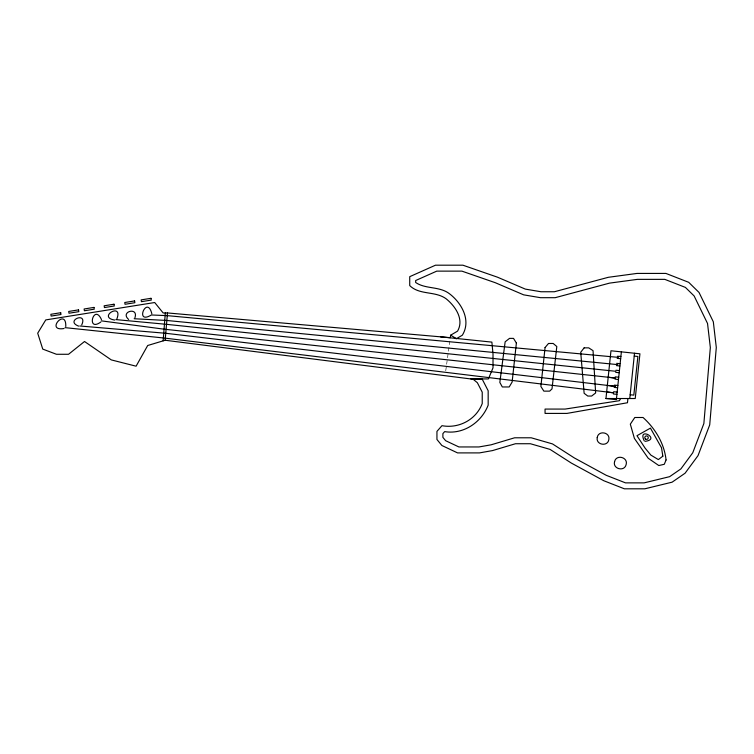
<?xml version="1.0" encoding="UTF-8"?>
<svg xmlns="http://www.w3.org/2000/svg" width="754" height="754" viewBox="0 0 754 754"><rect width="100%" height="100%" fill="white"/><g stroke="black" fill="none" stroke-linecap="round" stroke-linejoin="round"><path stroke-width="0.57" stroke-dasharray="3.77 2.83" d="M445.737 370.808L449.827 341.11"/><path stroke-width="1.13" d="M163.156 340.855L165.324 312.948M165.164 340.252L167.492 312.948L450.308 337.688L450.647 335.191L457.555 331.129C464.426 319.253 455.228 306.049 445.944 298.641C434.973 290.818 419.554 295.266 409.724 285.587L409.724 276.671L435.501 265.191L462.899 265.191L497.442 277.17L525.34 289.112L540.986 291.751L554.397 291.751L608.355 277.293L637.045 273.419L665.923 273.419L688.704 282.316L699.033 292.458L713.322 321.798L716.3 347.471L709.712 424.888L698.025 455.623L685.084 473.21L672.097 482.174L644.84 488.809L624.387 488.809L603.756 480.722L571.287 463.041L550.024 449.384L530.373 443.729L515.491 443.729L492.522 450.59L479.478 452.9L457.555 452.9L441.882 445.491L436.943 439.488L436.943 431.392L441.967 425.68C458.762 428.837 476.17 419.695 482.23 403.55L482.23 392.184L477.367 382.73L473.135 379.243L165.164 340.252L147.699 345.502L136.097 366.19L111.281 359.903L84.523 341.505L68.548 354.276L56.446 354.276L42.752 349.102L37.7 333.202L45.758 319.913L154.711 302.524L163.156 312.948L167.492 312.948M605.962 398.517L610.966 350.77L639.929 353.805L635.236 398.517L605.962 398.517L616.376 399.611L621.381 351.864M614.124 387.386L617.62 387.754M615.698 372.344L619.194 372.712M617.385 356.246L620.9 356.453M629.769 398.517L634.519 353.24M627.922 398.517L627.469 402.749L566.98 413.409L545.057 413.409L545.057 409.073L565.095 409.073L619.42 400.694L620.599 398.517M151.856 313.815C147.021 294.164 134.061 325.455 151.375 314.974L167.265 315.643L618.469 357.377M450.647 335.191L456.189 338.499M65.777 326.539C66.475 307.019 44.778 331.722 64.043 328.518M134.909 317.783C138.896 306.435 119.518 311.619 128.651 319.46M81.734 324.861C88.077 310.968 64.363 320.789 78.67 326.133M100.819 322.015C85.73 332.882 93.835 302.656 101.47 319.602M116.889 318.848C123.373 301.76 96.729 317.142 114.768 320.073M456.142 338.857L462.334 335.21C471.438 320.459 461.74 303.051 449.422 293.711C439.469 286.058 425.539 289.348 415.661 282.477L415.661 280.526L436.764 271.129L461.9 271.129L495.293 282.712L523.653 294.842L540.486 297.689L555.18 297.689L609.524 283.127L637.45 279.357L664.802 279.357L685.405 287.406L694.142 295.973L707.535 323.485L710.334 347.556L703.859 423.559L692.766 452.758L680.9 468.894L669.627 476.669L644.123 482.871L625.509 482.871L606.263 475.322L574.312 457.932L552.503 443.918L531.212 437.791L514.614 437.791L491.156 444.803L478.96 446.952L458.894 446.952L445.623 440.694L442.89 437.358L442.89 433.625L444.653 431.618C463.39 434.728 481.457 422.419 488.168 405.152L488.168 390.751L482.089 378.923L473.135 379.243M470.845 378.923L488.422 378.923L493.012 367.829L493.012 353.843L491.872 342.118L440.459 336.821M134.184 318.735L166.851 320.478L617.705 364.616M79.792 325.982L165.757 333.277L615.434 386.35M115.909 319.602L166.521 324.333L615.839 371.288M634.218 356.105L637.875 356.491L633.822 395.134L630.165 394.747M617.168 358.367L620.665 358.734M616.64 363.334L620.146 363.701M616.404 365.615L619.901 365.973M615.924 370.233L619.42 370.591M615.226 376.868L618.723 377.236M614.991 379.139L618.487 379.507M614.359 385.115L617.856 385.483M613.671 391.722L617.168 392.089M613.436 393.993L616.932 394.351M65.042 327.641L165.343 338.169L613.586 392.796M615.132 377.99L164.07 329.178L101.309 320.855M608.195 377.236L615.123 378.14M607.338 385.388L615.415 386.434M606.65 391.957L613.577 392.853M645.132 441.326C661.465 439.224 637.036 426.019 644.227 440.836M597.225 437.584C595.707 445.001 607.884 447.028 608.846 439.516C610.363 432.099 598.176 430.082 597.225 437.584M545.076 347.519L540.882 386.472L543.851 391.137L549.657 391.137L552.013 388.866L556.81 346.52L553.182 343.466L548.526 343.466L545.076 347.519M516.377 343.051L512.126 382.042L509.195 386.962L502.324 386.962L499.836 382.448L505.152 341.816L509.516 338.376L513.521 338.376L516.377 343.051M614.595 461.533C612.333 468.865 624.425 472.108 626.131 464.624C628.393 457.292 616.301 454.049 614.595 461.533M666.065 459.968L664.293 464.276L658.808 465.548L648.233 458.262L634.397 438.394L630.325 424.163L634.793 417.499L643.049 417.499C655.245 428.508 664.274 443.446 666.065 459.968M584.133 347.858L580.721 352.259L584.133 393.305L587.79 396.057L591.636 396.057L595.641 392.957L593.049 350.667L588.723 347.858L584.133 347.858M662.851 456.179L658.346 459.582L650.843 455.077L645.113 448.149L636.96 435.708L650.429 428.112L661.512 447.772L662.851 456.179M60.697 312.721L50.848 314.295L51.131 316.077L60.98 314.503L60.697 312.721M78.548 309.875L68.699 311.449L68.982 313.221L78.831 311.656L78.548 309.875M93.977 307.415L84.118 308.989L84.401 310.761L94.259 309.187L93.977 307.415M114.005 304.22L104.156 305.794L104.438 307.566L114.288 305.992L114.005 304.22M134.598 300.931L124.749 302.505L125.032 304.277L134.881 302.712L134.598 300.931M150.998 298.311L141.139 299.885L141.432 301.666L151.281 300.092L150.998 298.311M645.509 439.064A1.734 1.734 0 0 0 648.261 437.838A1.734 1.734 0 0 0 645.82 436.076A1.734 1.734 0 0 0 645.509 439.064"/></g></svg>
